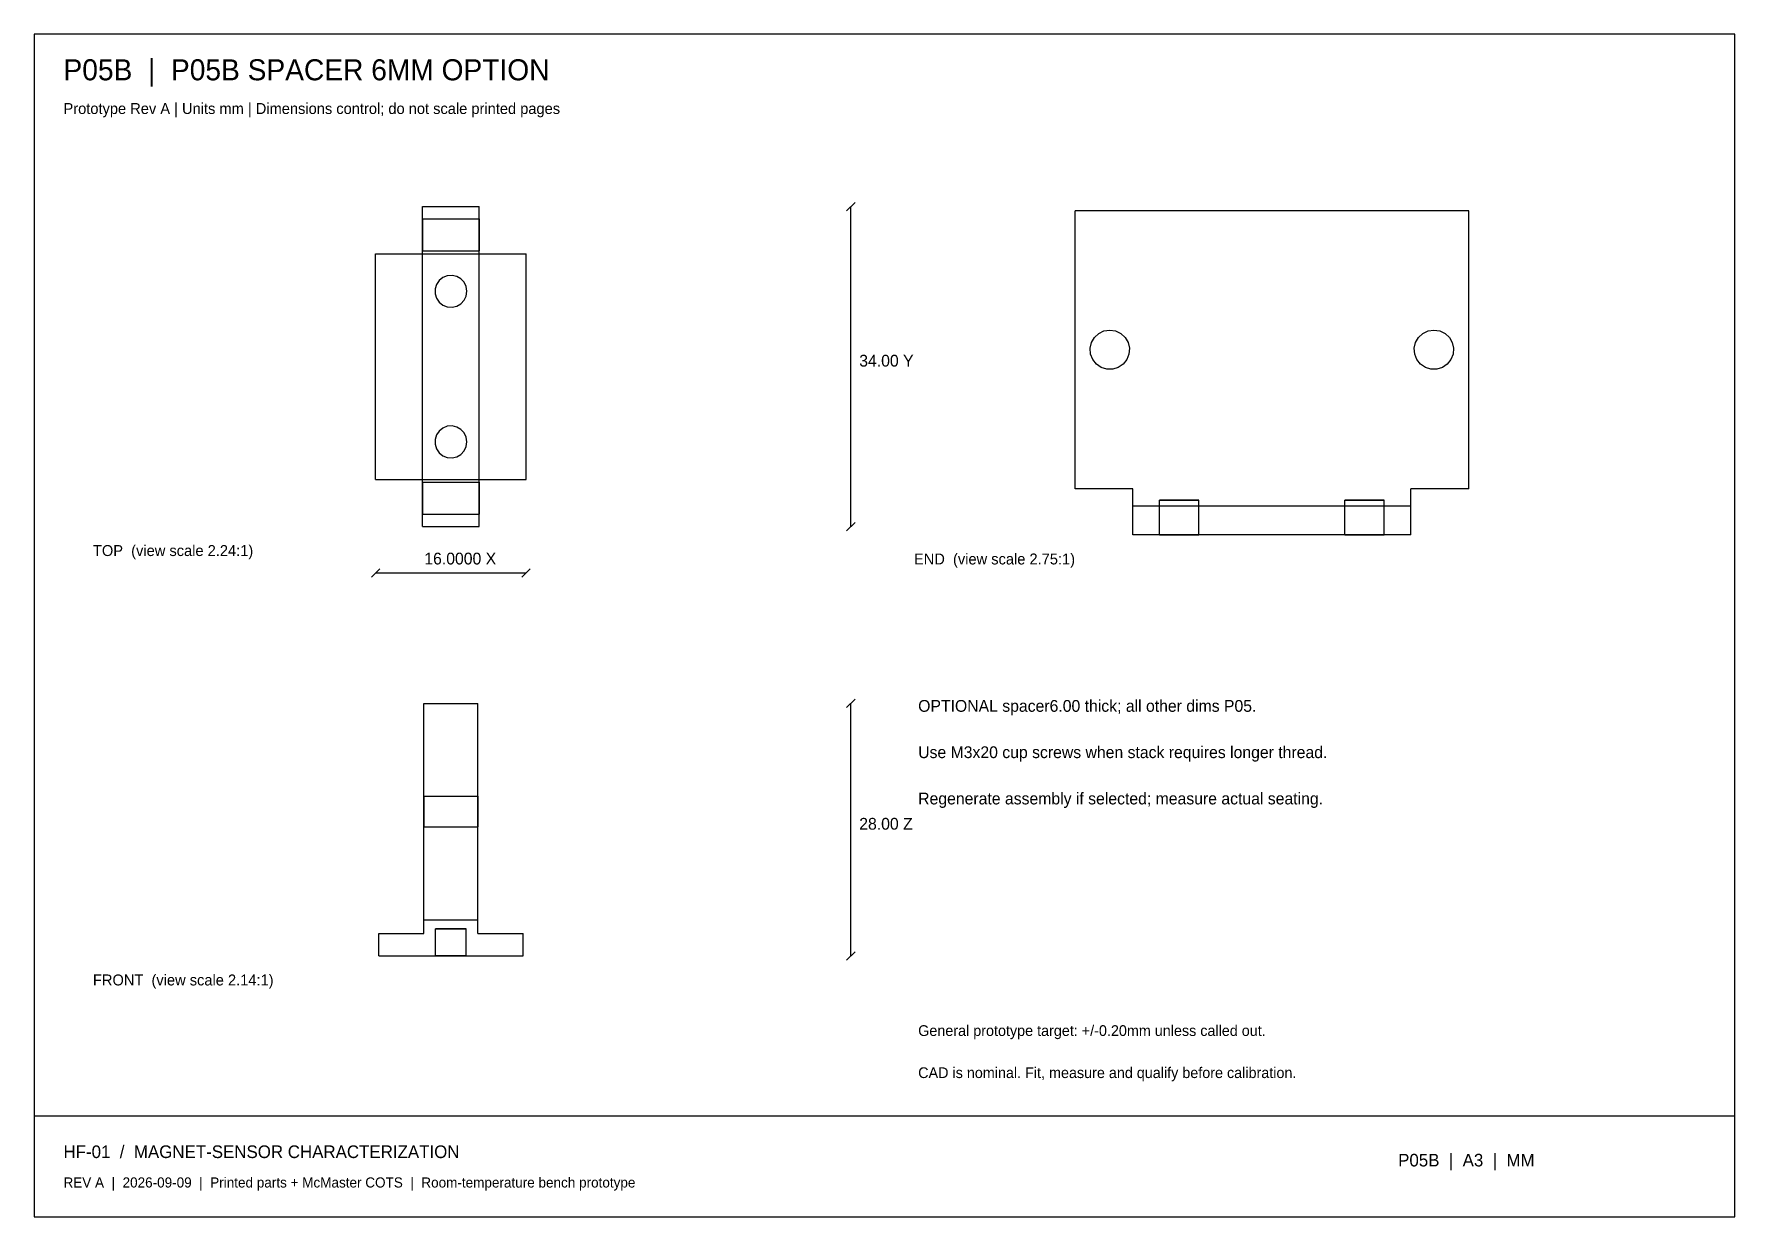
# Model space of a CAD drawing. Header units: millimetres. Extents: x 8 to 412, y 8 to 289.
import ezdxf

# ---------------------------------------------------------------- set-up
doc = ezdxf.new("R2010")
doc.units = ezdxf.units.MM
for name, color, linetype in [('DIM', 4, 'Continuous'), ('HIDDEN', 8, 'Continuous'), ('OUTLINE', 7, 'Continuous'), ('TEXT', 7, 'Continuous')]:
    doc.layers.add(name, color=color, linetype=linetype)

msp = doc.modelspace()

# ---------------------------------------------------------------- linework, layer by layer
at = {"layer": 'DIM'}
for points in [[(201, 247), (203, 249)], [(202, 172), (202, 248)], [(201, 171), (203, 173)], [(88.12, 160), (90.12, 162)], [(123.88, 160), (125.88, 162)], [(89.12, 161), (124.88, 161)], [(201, 129), (203, 131)], [(202, 70), (202, 130)], [(201, 69), (203, 71)]]:
    msp.add_lwpolyline(points, dxfattribs=at)
at = {"layer": 'HIDDEN'}
for points in [[(100.29, 236.82), (100.29, 248)], [(100.29, 248), (113.71, 248)], [(113.71, 236.82), (113.71, 248)], [(348.75, 247), (255.25, 247)], [(255.25, 181), (255.25, 247)], [(348.75, 181), (348.75, 247)], [(100.29, 237.49), (100.29, 237.59), (100.29, 237.87), (100.29, 238.32), (100.29, 238.92), (100.29, 239.65), (100.29, 240.45), (100.29, 241.29), (100.29, 242.14), (100.29, 242.94), (100.29, 243.66), (100.29, 244.27), (100.29, 244.72), (100.29, 245), (100.29, 245.09)], [(100.29, 245.09), (100.29, 245.07), (100.29, 245), (100.29, 244.88), (100.29, 244.72), (100.29, 244.51), (100.29, 244.27), (100.29, 243.98), (100.29, 243.66), (100.29, 243.32), (100.29, 242.94), (100.29, 242.55), (100.29, 242.14), (100.29, 241.72), (100.29, 241.29)], [(100.29, 245.09), (113.71, 245.09)], [(113.71, 237.49), (113.71, 237.59), (113.71, 237.87), (113.71, 238.32), (113.71, 238.92), (113.71, 239.65), (113.71, 240.45), (113.71, 241.29), (113.71, 242.14), (113.71, 242.94), (113.71, 243.66), (113.71, 244.27), (113.71, 244.72), (113.71, 245), (113.71, 245.09)], [(113.71, 245.09), (113.71, 245.07), (113.71, 245), (113.71, 244.88), (113.71, 244.72), (113.71, 244.51), (113.71, 244.27), (113.71, 243.98), (113.71, 243.66), (113.71, 243.32), (113.71, 242.94), (113.71, 242.55), (113.71, 242.14), (113.71, 241.72), (113.71, 241.29)], [(100.29, 241.29), (100.29, 240.87), (100.29, 240.45), (100.29, 240.04), (100.29, 239.65), (100.29, 239.27), (100.29, 238.92), (100.29, 238.61), (100.29, 238.32), (100.29, 238.08), (100.29, 237.87), (100.29, 237.71), (100.29, 237.59), (100.29, 237.52), (100.29, 237.49)], [(113.71, 241.29), (113.71, 240.87), (113.71, 240.45), (113.71, 240.04), (113.71, 239.65), (113.71, 239.27), (113.71, 238.92), (113.71, 238.61), (113.71, 238.32), (113.71, 238.08), (113.71, 237.87), (113.71, 237.71), (113.71, 237.59), (113.71, 237.52), (113.71, 237.49)], [(89.12, 236.82), (124.88, 236.82)], [(89.12, 183.18), (89.12, 236.82)], [(100.29, 237.49), (113.71, 237.49)], [(100.29, 183.18), (100.29, 236.82)], [(100.29, 236.82), (113.71, 236.82)], [(113.71, 183.18), (113.71, 236.82)], [(124.88, 183.18), (124.88, 236.82)], [(110.8, 227.88), (110.63, 229), (110.14, 230.02), (109.37, 230.85), (108.39, 231.42), (107.28, 231.67), (106.15, 231.59), (105.1, 231.17), (104.21, 230.47), (103.58, 229.53), (103.24, 228.45), (103.24, 227.32), (103.58, 226.23), (104.21, 225.3), (105.1, 224.59), (106.15, 224.18), (107.28, 224.09), (108.39, 224.35), (109.37, 224.91), (110.14, 225.74), (110.63, 226.76), (110.8, 227.88)], [(110.8, 227.88), (110.63, 229), (110.14, 230.02), (109.37, 230.85), (108.39, 231.42), (107.28, 231.67), (106.15, 231.59), (105.1, 231.17), (104.21, 230.47), (103.58, 229.53), (103.24, 228.45), (103.24, 227.32), (103.58, 226.23), (104.21, 225.3), (105.1, 224.59), (106.15, 224.18), (107.28, 224.09), (108.39, 224.35), (109.37, 224.91), (110.14, 225.74), (110.63, 226.76), (110.8, 227.88)], [(263.5, 218.68), (264.88, 218.47), (266.13, 217.86), (267.16, 216.91), (267.85, 215.71), (268.16, 214.35), (268.06, 212.96), (267.55, 211.66), (266.68, 210.57), (265.53, 209.79), (264.2, 209.38), (262.8, 209.38), (261.47, 209.79), (260.32, 210.57), (259.45, 211.66), (258.94, 212.96), (258.84, 214.35), (259.15, 215.71), (259.84, 216.91), (260.87, 217.86), (262.12, 218.47), (263.5, 218.68)], [(340.5, 218.68), (341.88, 218.47), (343.13, 217.86), (344.16, 216.91), (344.85, 215.71), (345.16, 214.35), (345.06, 212.96), (344.55, 211.66), (343.68, 210.57), (342.53, 209.79), (341.2, 209.38), (339.8, 209.38), (338.47, 209.79), (337.32, 210.57), (336.45, 211.66), (335.94, 212.96), (335.84, 214.35), (336.15, 215.71), (336.84, 216.91), (337.87, 217.86), (339.12, 218.47), (340.5, 218.68)], [(110.8, 192.12), (110.63, 193.24), (110.14, 194.26), (109.37, 195.09), (108.39, 195.65), (107.28, 195.91), (106.15, 195.82), (105.1, 195.41), (104.21, 194.7), (103.58, 193.77), (103.24, 192.68), (103.24, 191.55), (103.58, 190.47), (104.21, 189.53), (105.1, 188.83), (106.15, 188.41), (107.28, 188.33), (108.39, 188.58), (109.37, 189.15), (110.14, 189.98), (110.63, 191), (110.8, 192.12)], [(110.8, 192.12), (110.63, 193.24), (110.14, 194.26), (109.37, 195.09), (108.39, 195.65), (107.28, 195.91), (106.15, 195.82), (105.1, 195.41), (104.21, 194.7), (103.58, 193.77), (103.24, 192.68), (103.24, 191.55), (103.58, 190.47), (104.21, 189.53), (105.1, 188.83), (106.15, 188.41), (107.28, 188.33), (108.39, 188.58), (109.37, 189.15), (110.14, 189.98), (110.63, 191), (110.8, 192.12)], [(89.12, 183.18), (124.88, 183.18)], [(100.29, 172), (100.29, 183.18)], [(100.29, 183.18), (113.71, 183.18)], [(100.29, 174.91), (100.29, 175), (100.29, 175.28), (100.29, 175.73), (100.29, 176.34), (100.29, 177.06), (100.29, 177.86), (100.29, 178.71), (100.29, 179.55), (100.29, 180.35), (100.29, 181.08), (100.29, 181.68), (100.29, 182.13), (100.29, 182.41), (100.29, 182.51)], [(100.29, 182.51), (100.29, 182.48), (100.29, 182.41), (100.29, 182.29), (100.29, 182.13), (100.29, 181.92), (100.29, 181.68), (100.29, 181.39), (100.29, 181.08), (100.29, 180.73), (100.29, 180.35), (100.29, 179.96), (100.29, 179.55), (100.29, 179.13), (100.29, 178.71)], [(100.29, 182.51), (113.71, 182.51)], [(113.71, 172), (113.71, 183.18)], [(113.71, 174.91), (113.71, 175), (113.71, 175.28), (113.71, 175.73), (113.71, 176.34), (113.71, 177.06), (113.71, 177.86), (113.71, 178.71), (113.71, 179.55), (113.71, 180.35), (113.71, 181.08), (113.71, 181.68), (113.71, 182.13), (113.71, 182.41), (113.71, 182.51)], [(113.71, 182.51), (113.71, 182.48), (113.71, 182.41), (113.71, 182.29), (113.71, 182.13), (113.71, 181.92), (113.71, 181.68), (113.71, 181.39), (113.71, 181.08), (113.71, 180.73), (113.71, 180.35), (113.71, 179.96), (113.71, 179.55), (113.71, 179.13), (113.71, 178.71)], [(100.29, 178.71), (100.29, 178.28), (100.29, 177.86), (100.29, 177.45), (100.29, 177.06), (100.29, 176.68), (100.29, 176.34), (100.29, 176.02), (100.29, 175.73), (100.29, 175.49), (100.29, 175.28), (100.29, 175.12), (100.29, 175), (100.29, 174.93), (100.29, 174.91)], [(113.71, 178.71), (113.71, 178.28), (113.71, 177.86), (113.71, 177.45), (113.71, 177.06), (113.71, 176.68), (113.71, 176.34), (113.71, 176.02), (113.71, 175.73), (113.71, 175.49), (113.71, 175.28), (113.71, 175.12), (113.71, 175), (113.71, 174.93), (113.71, 174.91)], [(269, 181), (255.25, 181)], [(269, 176.88), (269, 181)], [(280, 178.25), (279.48, 178.25), (278.96, 178.25), (278.46, 178.25), (277.97, 178.25), (277.51, 178.25), (277.09, 178.25), (276.69, 178.25), (276.34, 178.25), (276.04, 178.25), (275.79, 178.25), (275.59, 178.25), (275.44, 178.25), (275.35, 178.25), (275.32, 178.25)], [(275.32, 178.25), (275.44, 178.25), (275.79, 178.25), (276.34, 178.25), (277.09, 178.25), (277.97, 178.25), (278.96, 178.25), (280, 178.25), (281.04, 178.25), (282.03, 178.25), (282.91, 178.25), (283.66, 178.25), (284.21, 178.25), (284.56, 178.25), (284.68, 178.25)], [(275.32, 170), (275.32, 178.25)], [(284.68, 178.25), (284.65, 178.25), (284.56, 178.25), (284.41, 178.25), (284.21, 178.25), (283.96, 178.25), (283.66, 178.25), (283.31, 178.25), (282.91, 178.25), (282.49, 178.25), (282.03, 178.25), (281.54, 178.25), (281.04, 178.25), (280.52, 178.25), (280, 178.25)], [(284.68, 170), (284.68, 178.25)], [(324, 178.25), (323.48, 178.25), (322.96, 178.25), (322.46, 178.25), (321.97, 178.25), (321.51, 178.25), (321.09, 178.25), (320.69, 178.25), (320.34, 178.25), (320.04, 178.25), (319.79, 178.25), (319.59, 178.25), (319.44, 178.25), (319.35, 178.25), (319.32, 178.25)], [(319.32, 178.25), (319.44, 178.25), (319.79, 178.25), (320.34, 178.25), (321.09, 178.25), (321.97, 178.25), (322.96, 178.25), (324, 178.25), (325.04, 178.25), (326.03, 178.25), (326.91, 178.25), (327.66, 178.25), (328.21, 178.25), (328.56, 178.25), (328.68, 178.25)], [(319.32, 170), (319.32, 178.25)], [(328.68, 178.25), (328.65, 178.25), (328.56, 178.25), (328.41, 178.25), (328.21, 178.25), (327.96, 178.25), (327.66, 178.25), (327.31, 178.25), (326.91, 178.25), (326.49, 178.25), (326.03, 178.25), (325.54, 178.25), (325.04, 178.25), (324.52, 178.25), (324, 178.25)], [(328.68, 170), (328.68, 178.25)], [(348.75, 181), (335, 181)], [(335, 176.88), (335, 181)], [(100.29, 174.91), (113.71, 174.91)], [(335, 176.88), (269, 176.88)], [(335, 176.88), (269, 176.88)], [(269, 170), (269, 176.88)], [(335, 176.88), (269, 176.88)], [(335, 170), (335, 176.88)], [(100.29, 172), (113.71, 172)], [(335, 170), (269, 170)], [(280, 170), (279.48, 170), (278.96, 170), (278.46, 170), (277.97, 170), (277.51, 170), (277.09, 170), (276.69, 170), (276.34, 170), (276.04, 170), (275.79, 170), (275.59, 170), (275.44, 170), (275.35, 170), (275.32, 170)], [(275.32, 170), (275.44, 170), (275.79, 170), (276.34, 170), (277.09, 170), (277.97, 170), (278.96, 170), (280, 170), (281.04, 170), (282.03, 170), (282.91, 170), (283.66, 170), (284.21, 170), (284.56, 170), (284.68, 170)], [(284.68, 170), (284.65, 170), (284.56, 170), (284.41, 170), (284.21, 170), (283.96, 170), (283.66, 170), (283.31, 170), (282.91, 170), (282.49, 170), (282.03, 170), (281.54, 170), (281.04, 170), (280.52, 170), (280, 170)], [(324, 170), (323.48, 170), (322.96, 170), (322.46, 170), (321.97, 170), (321.51, 170), (321.09, 170), (320.69, 170), (320.34, 170), (320.04, 170), (319.79, 170), (319.59, 170), (319.44, 170), (319.35, 170), (319.32, 170)], [(319.32, 170), (319.44, 170), (319.79, 170), (320.34, 170), (321.09, 170), (321.97, 170), (322.96, 170), (324, 170), (325.04, 170), (326.03, 170), (326.91, 170), (327.66, 170), (328.21, 170), (328.56, 170), (328.68, 170)], [(328.68, 170), (328.65, 170), (328.56, 170), (328.41, 170), (328.21, 170), (327.96, 170), (327.66, 170), (327.31, 170), (326.91, 170), (326.49, 170), (326.03, 170), (325.54, 170), (325.04, 170), (324.52, 170), (324, 170)], [(100.57, 78.57), (100.57, 130)], [(100.57, 130), (113.43, 130)], [(113.43, 78.57), (113.43, 130)], [(100.57, 107.93), (100.57, 107.84), (100.57, 107.57), (100.57, 107.13), (100.57, 106.56), (100.57, 105.87), (100.57, 105.1), (100.57, 104.29), (100.57, 103.48), (100.57, 102.71), (100.57, 102.01), (100.57, 101.44), (100.57, 101), (100.57, 100.73), (100.57, 100.64)], [(100.57, 100.64), (100.57, 100.73), (100.57, 101), (100.57, 101.44), (100.57, 102.01), (100.57, 102.71), (100.57, 103.48), (100.57, 104.29), (100.57, 105.1), (100.57, 105.87), (100.57, 106.56), (100.57, 107.13), (100.57, 107.57), (100.57, 107.84), (100.57, 107.93)], [(100.57, 107.93), (100.57, 107.84), (100.57, 107.57), (100.57, 107.13), (100.57, 106.56), (100.57, 105.87), (100.57, 105.1), (100.57, 104.29), (100.57, 103.48), (100.57, 102.71), (100.57, 102.01), (100.57, 101.44), (100.57, 101), (100.57, 100.73), (100.57, 100.64)], [(100.57, 100.64), (100.57, 100.73), (100.57, 101), (100.57, 101.44), (100.57, 102.01), (100.57, 102.71), (100.57, 103.48), (100.57, 104.29), (100.57, 105.1), (100.57, 105.87), (100.57, 106.56), (100.57, 107.13), (100.57, 107.57), (100.57, 107.84), (100.57, 107.93)], [(100.57, 107.93), (113.43, 107.93)], [(100.57, 107.93), (113.43, 107.93)], [(113.43, 107.93), (113.43, 107.84), (113.43, 107.57), (113.43, 107.13), (113.43, 106.56), (113.43, 105.87), (113.43, 105.1), (113.43, 104.29), (113.43, 103.48), (113.43, 102.71), (113.43, 102.01), (113.43, 101.44), (113.43, 101), (113.43, 100.73), (113.43, 100.64)], [(113.43, 100.64), (113.43, 100.73), (113.43, 101), (113.43, 101.44), (113.43, 102.01), (113.43, 102.71), (113.43, 103.48), (113.43, 104.29), (113.43, 105.1), (113.43, 105.87), (113.43, 106.56), (113.43, 107.13), (113.43, 107.57), (113.43, 107.84), (113.43, 107.93)], [(113.43, 107.93), (113.43, 107.84), (113.43, 107.57), (113.43, 107.13), (113.43, 106.56), (113.43, 105.87), (113.43, 105.1), (113.43, 104.29), (113.43, 103.48), (113.43, 102.71), (113.43, 102.01), (113.43, 101.44), (113.43, 101), (113.43, 100.73), (113.43, 100.64)], [(113.43, 100.64), (113.43, 100.73), (113.43, 101), (113.43, 101.44), (113.43, 102.01), (113.43, 102.71), (113.43, 103.48), (113.43, 104.29), (113.43, 105.1), (113.43, 105.87), (113.43, 106.56), (113.43, 107.13), (113.43, 107.57), (113.43, 107.84), (113.43, 107.93)], [(100.57, 100.64), (113.43, 100.64)], [(100.57, 100.64), (113.43, 100.64)], [(100.57, 75.36), (100.57, 78.57)], [(100.57, 78.57), (113.43, 78.57)], [(100.57, 78.57), (113.43, 78.57)], [(100.57, 78.57), (113.43, 78.57)], [(113.43, 75.36), (113.43, 78.57)], [(89.86, 70), (89.86, 75.36)], [(89.86, 75.36), (100.57, 75.36)], [(110.64, 76.43), (110.55, 76.43), (110.28, 76.43), (109.85, 76.43), (109.27, 76.43), (108.58, 76.43), (107.81, 76.43), (107, 76.43), (106.19, 76.43), (105.42, 76.43), (104.73, 76.43), (104.15, 76.43), (103.72, 76.43), (103.45, 76.43), (103.36, 76.43)], [(103.36, 76.43), (103.45, 76.43), (103.72, 76.43), (104.15, 76.43), (104.73, 76.43), (105.42, 76.43), (106.19, 76.43), (107, 76.43), (107.81, 76.43), (108.58, 76.43), (109.27, 76.43), (109.85, 76.43), (110.28, 76.43), (110.55, 76.43), (110.64, 76.43)], [(110.64, 76.43), (110.55, 76.43), (110.28, 76.43), (109.85, 76.43), (109.27, 76.43), (108.58, 76.43), (107.81, 76.43), (107, 76.43), (106.19, 76.43), (105.42, 76.43), (104.73, 76.43), (104.15, 76.43), (103.72, 76.43), (103.45, 76.43), (103.36, 76.43)], [(103.36, 76.43), (103.45, 76.43), (103.72, 76.43), (104.15, 76.43), (104.73, 76.43), (105.42, 76.43), (106.19, 76.43), (107, 76.43), (107.81, 76.43), (108.58, 76.43), (109.27, 76.43), (109.85, 76.43), (110.28, 76.43), (110.55, 76.43), (110.64, 76.43)], [(103.36, 70), (103.36, 76.43)], [(103.36, 70), (103.36, 76.43)], [(110.64, 70), (110.64, 76.43)], [(110.64, 70), (110.64, 76.43)], [(113.43, 75.36), (124.14, 75.36)], [(124.14, 70), (124.14, 75.36)], [(89.86, 70), (124.14, 70)], [(110.64, 70), (110.55, 70), (110.28, 70), (109.85, 70), (109.27, 70), (108.58, 70), (107.81, 70), (107, 70), (106.19, 70), (105.42, 70), (104.73, 70), (104.15, 70), (103.72, 70), (103.45, 70), (103.36, 70)], [(103.36, 70), (103.45, 70), (103.72, 70), (104.15, 70), (104.73, 70), (105.42, 70), (106.19, 70), (107, 70), (107.81, 70), (108.58, 70), (109.27, 70), (109.85, 70), (110.28, 70), (110.55, 70), (110.64, 70)], [(110.64, 70), (110.55, 70), (110.28, 70), (109.85, 70), (109.27, 70), (108.58, 70), (107.81, 70), (107, 70), (106.19, 70), (105.42, 70), (104.73, 70), (104.15, 70), (103.72, 70), (103.45, 70), (103.36, 70)], [(103.36, 70), (103.45, 70), (103.72, 70), (104.15, 70), (104.73, 70), (105.42, 70), (106.19, 70), (107, 70), (107.81, 70), (108.58, 70), (109.27, 70), (109.85, 70), (110.28, 70), (110.55, 70), (110.64, 70)]]:
    msp.add_lwpolyline(points, dxfattribs=at)
at = {"layer": 'OUTLINE'}
for points in [[(8, 8), (412, 8), (412, 289), (8, 289), (8, 8)], [(100.29, 172), (100.29, 248)], [(100.29, 248), (113.71, 248)], [(113.71, 172), (113.71, 248)], [(255.25, 181), (255.25, 247)], [(348.75, 247), (255.25, 247)], [(348.75, 181), (348.75, 247)], [(89.12, 236.82), (100.29, 236.82)], [(89.12, 183.18), (89.12, 236.82)], [(113.71, 236.82), (124.88, 236.82)], [(124.88, 183.18), (124.88, 236.82)], [(263.5, 218.68), (264.88, 218.47), (266.13, 217.86), (267.16, 216.91), (267.85, 215.71), (268.16, 214.35), (268.06, 212.96), (267.55, 211.66), (266.68, 210.57), (265.53, 209.79), (264.2, 209.38), (262.8, 209.38), (261.47, 209.79), (260.32, 210.57), (259.45, 211.66), (258.94, 212.96), (258.84, 214.35), (259.15, 215.71), (259.84, 216.91), (260.87, 217.86), (262.12, 218.47), (263.5, 218.68)], [(340.5, 218.68), (341.88, 218.47), (343.13, 217.86), (344.16, 216.91), (344.85, 215.71), (345.16, 214.35), (345.06, 212.96), (344.55, 211.66), (343.68, 210.57), (342.53, 209.79), (341.2, 209.38), (339.8, 209.38), (338.47, 209.79), (337.32, 210.57), (336.45, 211.66), (335.94, 212.96), (335.84, 214.35), (336.15, 215.71), (336.84, 216.91), (337.87, 217.86), (339.12, 218.47), (340.5, 218.68)], [(89.12, 183.18), (100.29, 183.18)], [(113.71, 183.18), (124.88, 183.18)], [(269, 181), (255.25, 181)], [(269, 176.88), (269, 181)], [(348.75, 181), (335, 181)], [(335, 176.88), (335, 181)], [(269, 170), (269, 176.88)], [(335, 176.88), (269, 176.88)], [(335, 170), (335, 176.88)], [(100.29, 172), (113.71, 172)], [(335, 170), (269, 170)], [(100.57, 78.57), (100.57, 130)], [(100.57, 130), (113.43, 130)], [(113.43, 78.57), (113.43, 130)], [(100.57, 75.36), (100.57, 78.57)], [(100.57, 78.57), (113.43, 78.57)], [(113.43, 75.36), (113.43, 78.57)], [(89.86, 70), (89.86, 75.36)], [(89.86, 75.36), (100.57, 75.36)], [(113.43, 75.36), (124.14, 75.36)], [(124.14, 70), (124.14, 75.36)], [(89.86, 70), (124.14, 70)], [(8, 32), (412, 32)]]:
    msp.add_lwpolyline(points, dxfattribs=at)

# ---------------------------------------------------------------- texts
at = {"layer": 'DIM'}
for s, p in [('34.00 Y', (204, 210)), ('16.0000 X', (100.7, 163)), ('28.00 Z', (204, 100))]:
    msp.add_text(s, height=2.8, dxfattribs=at).set_placement(p)
at = {"layer": 'TEXT'}
for s, height, p in [('P05B  |  P05B SPACER 6MM OPTION', 5, (15, 278)), ('Prototype Rev A | Units mm | Dimensions control; do not scale printed pages', 2.6, (15, 270)), ('TOP  (view scale 2.24:1)', 2.6, (22, 165)), ('END  (view scale 2.75:1)', 2.6, (217, 163)), ('OPTIONAL spacer6.00 thick; all other dims P05.', 2.8, (218, 128)), ('Use M3x20 cup screws when stack requires longer thread.', 2.8, (218, 117)), ('Regenerate assembly if selected; measure actual seating.', 2.8, (218, 106)), ('FRONT  (view scale 2.14:1)', 2.6, (22, 63)), ('General prototype target: +/-0.20mm unless called out.', 2.55, (218, 51)), ('CAD is nominal. Fit, measure and qualify before calibration.', 2.55, (218, 41)), ('HF-01  /  MAGNET-SENSOR CHARACTERIZATION', 3, (15, 22)), ('P05B  |  A3  |  MM', 3, (332, 20)), ('REV A  |  2026-09-09  |  Printed parts + McMaster COTS  |  Room-temperature bench prototype', 2.4, (15, 15))]:
    msp.add_text(s, height=height, dxfattribs=at).set_placement(p)

doc.saveas('drawing.dxf')
